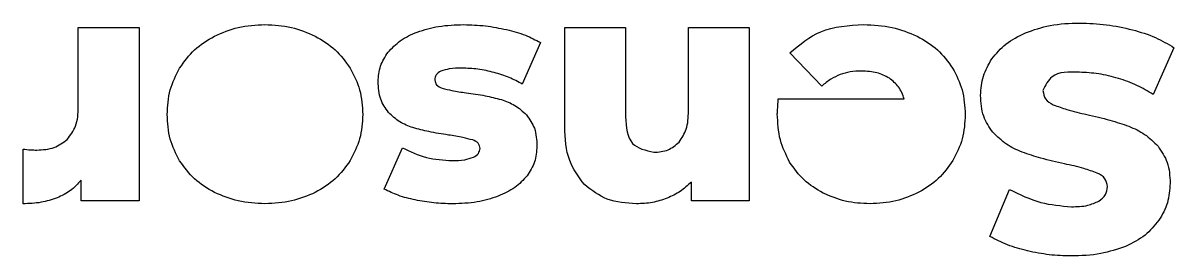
# Model space of a CAD drawing. Header units: millimetres. Extents: x -2859 to -934, y -450 to 850.
# Drawn here: x -2570.8 to -2534.79, y 728.83 to 736.11 of the extents above; entities that cross this region are included whole.
import ezdxf

# ---------------------------------------------------------------- set-up
doc = ezdxf.new("R2010")
doc.units = ezdxf.units.MM
doc.layers.get('0').update_dxf_attribs({"linetype": 'CONTINUOUS'})

msp = doc.modelspace()

# ---------------------------------------------------------------- linework, layer by layer
for p, q in [((-2569.069, 733.485), (-2569.069, 735.975)), ((-2569.069, 735.975), (-2567.169, 735.975)), ((-2567.169, 735.975), (-2567.169, 730.555)), ((-2553.849, 732.875), (-2553.849, 735.975)), ((-2553.849, 735.975), (-2551.949, 735.975)), ((-2551.949, 735.975), (-2551.949, 733.185)), ((-2549.979, 733.355), (-2549.979, 735.975)), ((-2549.979, 735.975), (-2548.079, 735.975)), ((-2548.079, 735.975), (-2548.079, 730.555)), ((-2554.609, 735.505), (-2555.179, 734.205)), ((-2534.789, 735.345), (-2535.439, 733.885)), ((-2545.809, 734.145), (-2546.809, 735.185)), ((-2547.169, 733.745), (-2543.229, 733.745)), ((-2570.799, 730.465), (-2570.799, 732.175)), ((-2559.499, 730.925), (-2558.929, 732.215)), ((-2568.979, 730.555), (-2568.979, 731.205)), ((-2549.889, 730.555), (-2549.889, 731.145)), ((-2540.549, 729.445), (-2539.939, 730.915)), ((-2567.169, 730.555), (-2568.979, 730.555)), ((-2548.079, 730.555), (-2549.889, 730.555))]:
    msp.add_line(p, q)
for points, knots in [([(-2564.809, 735.705), (-2564.564, 735.81), (-2564.06, 736.026), (-2563.511, 736.052), (-2563.229, 736.065)], [0, 0, 0, 0, 0.0792418, 0.1632253, 0.1632253, 0.1632253, 0.1632253]), ([(-2563.229, 736.065), (-2562.949, 736.052), (-2562.404, 736.026), (-2561.903, 735.81), (-2561.659, 735.705)], [0, 0, 0, 0, 0.0832378, 0.1622447, 0.1622447, 0.1622447, 0.1622447]), ([(-2558.464, 735.835), (-2558.243, 735.902), (-2557.77, 736.046), (-2557.274, 736.058), (-2557.009, 736.065)], [0, 0, 0, 0, 0.0688218, 0.1479062, 0.1479062, 0.1479062, 0.1479062]), ([(-2557.009, 736.065), (-2556.783, 736.059), (-2556.332, 736.046), (-2555.89, 735.955), (-2555.669, 735.91)], [0, 0, 0, 0, 0.0676113, 0.1351196, 0.1351196, 0.1351196, 0.1351196]), ([(-2546.809, 735.185), (-2546.499, 735.441), (-2545.833, 735.993), (-2544.964, 736.04), (-2544.499, 736.065)], [0, 0, 0, 0, 0.1175311, 0.2530784, 0.2530784, 0.2530784, 0.2530784]), ([(-2544.499, 736.065), (-2544.198, 736.053), (-2543.62, 736.029), (-2543.085, 735.81), (-2542.829, 735.705)], [0, 0, 0, 0, 0.0897027, 0.1720073, 0.1720073, 0.1720073, 0.1720073]), ([(-2539.439, 735.81), (-2539.183, 735.899), (-2538.633, 736.09), (-2538.05, 736.106), (-2537.739, 736.115)], [0, 0, 0, 0, 0.0808055, 0.1736192, 0.1736192, 0.1736192, 0.1736192]), ([(-2537.739, 736.115), (-2537.459, 736.106), (-2536.902, 736.09), (-2536.359, 735.966), (-2536.089, 735.905)], [0, 0, 0, 0, 0.0839144, 0.1666769, 0.1666769, 0.1666769, 0.1666769]), ([(-2565.899, 734.705), (-2565.755, 734.907), (-2565.462, 735.318), (-2565.029, 735.575), (-2564.809, 735.705)], [0, 0, 0, 0, 0.0737196, 0.149377, 0.149377, 0.149377, 0.149377]), ([(-2561.659, 735.705), (-2561.439, 735.575), (-2561.005, 735.317), (-2560.71, 734.907), (-2560.564, 734.705)], [0, 0, 0, 0, 0.0757603, 0.1497182, 0.1497182, 0.1497182, 0.1497182]), ([(-2559.379, 735.2), (-2559.258, 735.33), (-2558.999, 735.607), (-2558.65, 735.756), (-2558.464, 735.835)], [0, 0, 0, 0, 0.0527034, 0.1124668, 0.1124668, 0.1124668, 0.1124668]), ([(-2555.669, 735.91), (-2555.467, 735.859), (-2555.098, 735.765), (-2554.762, 735.586), (-2554.609, 735.505)], [0, 0, 0, 0, 0.062127, 0.1138391, 0.1138391, 0.1138391, 0.1138391]), ([(-2542.829, 735.705), (-2542.604, 735.575), (-2542.161, 735.321), (-2541.861, 734.908), (-2541.714, 734.705)], [0, 0, 0, 0, 0.0770002, 0.1512776, 0.1512776, 0.1512776, 0.1512776]), ([(-2540.489, 734.995), (-2540.352, 735.159), (-2540.061, 735.506), (-2539.654, 735.705), (-2539.439, 735.81)], [0, 0, 0, 0, 0.0633923, 0.1342493, 0.1342493, 0.1342493, 0.1342493]), ([(-2536.089, 735.905), (-2535.843, 735.834), (-2535.385, 735.703), (-2534.977, 735.458), (-2534.789, 735.345)], [0, 0, 0, 0, 0.0765278, 0.1420907, 0.1420907, 0.1420907, 0.1420907]), ([(-2559.689, 734.285), (-2559.676, 734.451), (-2559.65, 734.782), (-2559.469, 735.061), (-2559.379, 735.2)], [0, 0, 0, 0, 0.04899188, 0.09798511, 0.09798511, 0.09798511, 0.09798511]), ([(-2540.839, 733.855), (-2540.825, 734.06), (-2540.796, 734.467), (-2540.591, 734.819), (-2540.489, 734.995)], [0, 0, 0, 0, 0.0606347, 0.1206768, 0.1206768, 0.1206768, 0.1206768]), ([(-2566.289, 733.255), (-2566.274, 733.516), (-2566.245, 734.026), (-2566.013, 734.482), (-2565.899, 734.705)], [0, 0, 0, 0, 0.0773668, 0.1516207, 0.1516207, 0.1516207, 0.1516207]), ([(-2560.564, 734.705), (-2560.449, 734.482), (-2560.214, 734.027), (-2560.184, 733.516), (-2560.169, 733.255)], [0, 0, 0, 0, 0.0744023, 0.151785, 0.151785, 0.151785, 0.151785]), ([(-2557.724, 734.61), (-2557.781, 734.577), (-2557.888, 734.514), (-2557.909, 734.392), (-2557.919, 734.335)], [0, 0, 0, 0, 0.01868228, 0.03528898, 0.03528898, 0.03528898, 0.03528898]), ([(-2557.069, 734.705), (-2557.202, 734.705), (-2557.425, 734.705), (-2557.638, 734.637), (-2557.724, 734.61)], [0, 0, 0, 0, 0.03944663, 0.06652576, 0.06652576, 0.06652576, 0.06652576]), ([(-2556.059, 734.57), (-2556.227, 734.609), (-2556.56, 734.687), (-2556.901, 734.699), (-2557.069, 734.705)], [0, 0, 0, 0, 0.0517502, 0.1021134, 0.1021134, 0.1021134, 0.1021134]), ([(-2544.559, 734.615), (-2544.681, 734.612), (-2544.911, 734.605), (-2545.131, 734.537), (-2545.234, 734.505)], [0, 0, 0, 0, 0.03647873, 0.06867861, 0.06867861, 0.06867861, 0.06867861]), ([(-2543.694, 734.39), (-2543.821, 734.456), (-2544.092, 734.595), (-2544.397, 734.608), (-2544.559, 734.615)], [0, 0, 0, 0, 0.04237964, 0.09033562, 0.09033562, 0.09033562, 0.09033562]), ([(-2541.714, 734.705), (-2541.599, 734.482), (-2541.364, 734.027), (-2541.334, 733.516), (-2541.319, 733.255)], [0, 0, 0, 0, 0.0744023, 0.151785, 0.151785, 0.151785, 0.151785]), ([(-2559.364, 733.32), (-2559.459, 733.453), (-2559.663, 733.741), (-2559.68, 734.095), (-2559.689, 734.285)], [0, 0, 0, 0, 0.0480212, 0.1037418, 0.1037418, 0.1037418, 0.1037418]), ([(-2557.919, 734.335), (-2557.906, 734.278), (-2557.876, 734.152), (-2557.752, 734.106), (-2557.684, 734.08)], [0, 0, 0, 0, 0.01645923, 0.03678534, 0.03678534, 0.03678534, 0.03678534]), ([(-2555.179, 734.205), (-2555.312, 734.279), (-2555.591, 734.434), (-2555.898, 734.523), (-2556.059, 734.57)], [0, 0, 0, 0, 0.04544946, 0.09553195, 0.09553195, 0.09553195, 0.09553195]), ([(-2545.234, 734.505), (-2545.332, 734.46), (-2545.539, 734.366), (-2545.716, 734.221), (-2545.809, 734.145)], [0, 0, 0, 0, 0.03208801, 0.06808821, 0.06808821, 0.06808821, 0.06808821]), ([(-2543.229, 733.745), (-2543.277, 733.876), (-2543.373, 734.135), (-2543.588, 734.306), (-2543.694, 734.39)], [0, 0, 0, 0, 0.04109629, 0.08088521, 0.08088521, 0.08088521, 0.08088521]), ([(-2537.749, 734.575), (-2538.073, 734.588), (-2538.589, 734.609), (-2538.808, 734.169), (-2538.889, 734.005)], [0, 0, 0, 0, 0.0866794, 0.1380585, 0.1380585, 0.1380585, 0.1380585]), ([(-2536.529, 734.385), (-2536.733, 734.44), (-2537.132, 734.549), (-2537.546, 734.566), (-2537.749, 734.575)], [0, 0, 0, 0, 0.0631293, 0.1238155, 0.1238155, 0.1238155, 0.1238155]), ([(-2535.439, 733.885), (-2535.605, 733.984), (-2535.95, 734.191), (-2536.332, 734.319), (-2536.529, 734.385)], [0, 0, 0, 0, 0.0579617, 0.1202278, 0.1202278, 0.1202278, 0.1202278]), ([(-2557.684, 734.08), (-2557.583, 734.054), (-2557.338, 733.99), (-2557.087, 733.955), (-2556.939, 733.935)], [0, 0, 0, 0, 0.0312575, 0.07595413, 0.07595413, 0.07595413, 0.07595413]), ([(-2556.939, 733.935), (-2556.738, 733.908), (-2556.365, 733.859), (-2556.001, 733.767), (-2555.834, 733.725)], [0, 0, 0, 0, 0.0608325, 0.1125597, 0.1125597, 0.1125597, 0.1125597]), ([(-2538.889, 734.005), (-2538.873, 733.91), (-2538.838, 733.71), (-2538.659, 733.612), (-2538.564, 733.56)], [0, 0, 0, 0, 0.02735931, 0.0578844, 0.0578844, 0.0578844, 0.0578844]), ([(-2555.834, 733.725), (-2555.687, 733.672), (-2555.393, 733.566), (-2555.164, 733.352), (-2555.049, 733.245)], [0, 0, 0, 0, 0.0462374, 0.0928771, 0.0928771, 0.0928771, 0.0928771]), ([(-2547.199, 733.275), (-2547.197, 733.317), (-2547.187, 733.474), (-2547.177, 733.631), (-2547.169, 733.745)], [0, 0, 0, 0, 0.01277207, 0.04709586, 0.04709586, 0.04709586, 0.04709586]), ([(-2540.454, 732.7), (-2540.566, 732.862), (-2540.806, 733.208), (-2540.828, 733.63), (-2540.839, 733.855)], [0, 0, 0, 0, 0.057847, 0.1239268, 0.1239268, 0.1239268, 0.1239268]), ([(-2538.564, 733.56), (-2538.424, 733.508), (-2538.083, 733.381), (-2537.728, 733.302), (-2537.519, 733.255)], [0, 0, 0, 0, 0.04491, 0.1089698, 0.1089698, 0.1089698, 0.1089698]), ([(-2569.414, 732.475), (-2569.314, 732.609), (-2569.091, 732.906), (-2569.077, 733.28), (-2569.069, 733.485)], [0, 0, 0, 0, 0.0491179, 0.1089924, 0.1089924, 0.1089924, 0.1089924]), ([(-2565.899, 731.81), (-2566.013, 732.032), (-2566.245, 732.485), (-2566.274, 732.995), (-2566.289, 733.255)], [0, 0, 0, 0, 0.0739093, 0.1511521, 0.1511521, 0.1511521, 0.1511521]), ([(-2560.169, 733.255), (-2560.184, 732.997), (-2560.215, 732.489), (-2560.449, 732.037), (-2560.564, 731.815)], [0, 0, 0, 0, 0.0766388, 0.1508119, 0.1508119, 0.1508119, 0.1508119]), ([(-2558.599, 732.845), (-2558.741, 732.898), (-2559.028, 733.004), (-2559.252, 733.214), (-2559.364, 733.32)], [0, 0, 0, 0, 0.04504345, 0.09086553, 0.09086553, 0.09086553, 0.09086553]), ([(-2555.049, 733.245), (-2554.953, 733.11), (-2554.745, 732.818), (-2554.728, 732.458), (-2554.719, 732.265)], [0, 0, 0, 0, 0.04875, 0.1053545, 0.1053545, 0.1053545, 0.1053545]), ([(-2551.949, 733.185), (-2551.927, 732.862), (-2551.886, 732.268), (-2551.318, 732.135), (-2551.059, 732.075)], [0, 0, 0, 0, 0.086172, 0.1584605, 0.1584605, 0.1584605, 0.1584605]), ([(-2550.274, 732.395), (-2550.188, 732.524), (-2549.996, 732.814), (-2549.985, 733.162), (-2549.979, 733.355)], [0, 0, 0, 0, 0.0457113, 0.1021948, 0.1021948, 0.1021948, 0.1021948]), ([(-2546.814, 731.77), (-2546.926, 731.997), (-2547.161, 732.471), (-2547.186, 733), (-2547.199, 733.275)], [0, 0, 0, 0, 0.0751443, 0.1568383, 0.1568383, 0.1568383, 0.1568383]), ([(-2541.319, 733.255), (-2541.334, 732.997), (-2541.363, 732.492), (-2541.592, 732.041), (-2541.704, 731.82)], [0, 0, 0, 0, 0.076483, 0.1500147, 0.1500147, 0.1500147, 0.1500147]), ([(-2537.519, 733.255), (-2537.276, 733.201), (-2536.83, 733.101), (-2536.396, 732.956), (-2536.199, 732.89)], [0, 0, 0, 0, 0.0746116, 0.1370337, 0.1370337, 0.1370337, 0.1370337]), ([(-2557.489, 732.615), (-2557.694, 732.647), (-2558.068, 732.706), (-2558.434, 732.802), (-2558.599, 732.845)], [0, 0, 0, 0, 0.0621862, 0.113422, 0.113422, 0.113422, 0.113422]), ([(-2553.234, 731.065), (-2553.413, 731.307), (-2553.809, 731.841), (-2553.835, 732.509), (-2553.849, 732.875)], [0, 0, 0, 0, 0.0882615, 0.1951233, 0.1951233, 0.1951233, 0.1951233]), ([(-2536.199, 732.89), (-2536.028, 732.815), (-2535.686, 732.664), (-2535.422, 732.398), (-2535.289, 732.265)], [0, 0, 0, 0, 0.0554026, 0.1112715, 0.1112715, 0.1112715, 0.1112715]), ([(-2570.369, 732.145), (-2570.181, 732.155), (-2569.83, 732.173), (-2569.546, 732.379), (-2569.414, 732.475)], [0, 0, 0, 0, 0.0549972, 0.1029955, 0.1029955, 0.1029955, 0.1029955]), ([(-2556.729, 732.46), (-2556.83, 732.487), (-2557.081, 732.553), (-2557.337, 732.592), (-2557.489, 732.615)], [0, 0, 0, 0, 0.03143863, 0.07761512, 0.07761512, 0.07761512, 0.07761512]), ([(-2556.499, 732.195), (-2556.511, 732.254), (-2556.538, 732.383), (-2556.662, 732.433), (-2556.729, 732.46)], [0, 0, 0, 0, 0.01711955, 0.03724927, 0.03724927, 0.03724927, 0.03724927]), ([(-2539.544, 732.08), (-2539.714, 732.155), (-2540.055, 732.306), (-2540.32, 732.568), (-2540.454, 732.7)], [0, 0, 0, 0, 0.0551232, 0.1109315, 0.1109315, 0.1109315, 0.1109315]), ([(-2570.799, 732.175), (-2570.72, 732.166), (-2570.577, 732.151), (-2570.433, 732.147), (-2570.369, 732.145)], [0, 0, 0, 0, 0.02385617, 0.04312093, 0.04312093, 0.04312093, 0.04312093]), ([(-2558.929, 732.215), (-2558.683, 732.098), (-2558.189, 731.864), (-2557.643, 731.831), (-2557.369, 731.815)], [0, 0, 0, 0, 0.0807775, 0.1623923, 0.1623923, 0.1623923, 0.1623923]), ([(-2556.709, 731.92), (-2556.648, 731.954), (-2556.537, 732.017), (-2556.511, 732.14), (-2556.499, 732.195)], [0, 0, 0, 0, 0.01987672, 0.03612336, 0.03612336, 0.03612336, 0.03612336]), ([(-2554.719, 732.265), (-2554.732, 732.097), (-2554.757, 731.762), (-2554.939, 731.48), (-2555.029, 731.34)], [0, 0, 0, 0, 0.04973253, 0.09894593, 0.09894593, 0.09894593, 0.09894593]), ([(-2551.059, 732.075), (-2550.906, 732.086), (-2550.609, 732.109), (-2550.383, 732.302), (-2550.274, 732.395)], [0, 0, 0, 0, 0.04484443, 0.08676858, 0.08676858, 0.08676858, 0.08676858]), ([(-2535.289, 732.265), (-2535.178, 732.102), (-2534.941, 731.753), (-2534.92, 731.33), (-2534.909, 731.105)], [0, 0, 0, 0, 0.057987, 0.1241724, 0.1241724, 0.1241724, 0.1241724]), ([(-2564.809, 730.82), (-2565.029, 730.949), (-2565.462, 731.202), (-2565.755, 731.609), (-2565.899, 731.81)], [0, 0, 0, 0, 0.0753744, 0.148708, 0.148708, 0.148708, 0.148708]), ([(-2560.564, 731.815), (-2560.709, 731.613), (-2561.003, 731.205), (-2561.436, 730.949), (-2561.654, 730.82)], [0, 0, 0, 0, 0.073782, 0.1490207, 0.1490207, 0.1490207, 0.1490207]), ([(-2557.369, 731.815), (-2557.238, 731.816), (-2557.012, 731.817), (-2556.798, 731.89), (-2556.709, 731.92)], [0, 0, 0, 0, 0.03908828, 0.06721322, 0.06721322, 0.06721322, 0.06721322]), ([(-2545.769, 730.8), (-2545.978, 730.924), (-2546.395, 731.173), (-2546.674, 731.571), (-2546.814, 731.77)], [0, 0, 0, 0, 0.0719498, 0.1440253, 0.1440253, 0.1440253, 0.1440253]), ([(-2541.704, 731.82), (-2541.846, 731.619), (-2542.132, 731.214), (-2542.555, 730.955), (-2542.769, 730.825)], [0, 0, 0, 0, 0.072876, 0.1471299, 0.1471299, 0.1471299, 0.1471299]), ([(-2538.219, 731.715), (-2538.464, 731.769), (-2538.912, 731.868), (-2539.347, 732.014), (-2539.544, 732.08)], [0, 0, 0, 0, 0.0752191, 0.137522, 0.137522, 0.137522, 0.137522]), ([(-2537.189, 731.425), (-2537.327, 731.475), (-2537.663, 731.597), (-2538.013, 731.671), (-2538.219, 731.715)], [0, 0, 0, 0, 0.0441149, 0.1071159, 0.1071159, 0.1071159, 0.1071159]), ([(-2536.869, 731.005), (-2536.886, 731.094), (-2536.922, 731.285), (-2537.096, 731.376), (-2537.189, 731.425)], [0, 0, 0, 0, 0.02577306, 0.05547574, 0.05547574, 0.05547574, 0.05547574]), ([(-2568.979, 731.205), (-2569.084, 731.089), (-2569.298, 730.853), (-2569.587, 730.718), (-2569.734, 730.65)], [0, 0, 0, 0, 0.04649765, 0.09455265, 0.09455265, 0.09455265, 0.09455265]), ([(-2555.029, 731.34), (-2555.15, 731.21), (-2555.406, 730.934), (-2555.751, 730.781), (-2555.934, 730.7)], [0, 0, 0, 0, 0.0526078, 0.1118799, 0.1118799, 0.1118799, 0.1118799]), ([(-2551.609, 730.465), (-2551.924, 730.485), (-2552.527, 730.524), (-2553.006, 730.89), (-2553.234, 731.065)], [0, 0, 0, 0, 0.0923512, 0.1767277, 0.1767277, 0.1767277, 0.1767277]), ([(-2549.889, 731.145), (-2550.001, 731.041), (-2550.227, 730.832), (-2550.508, 730.704), (-2550.649, 730.64)], [0, 0, 0, 0, 0.04553309, 0.09177042, 0.09177042, 0.09177042, 0.09177042]), ([(-2537.139, 730.55), (-2537.06, 730.611), (-2536.909, 730.727), (-2536.882, 730.915), (-2536.869, 731.005)], [0, 0, 0, 0, 0.02854957, 0.05480701, 0.05480701, 0.05480701, 0.05480701]), ([(-2534.909, 731.105), (-2534.923, 730.898), (-2534.951, 730.486), (-2535.157, 730.128), (-2535.259, 729.95)], [0, 0, 0, 0, 0.0615006, 0.1221055, 0.1221055, 0.1221055, 0.1221055]), ([(-2569.734, 730.65), (-2569.899, 730.596), (-2570.245, 730.483), (-2570.609, 730.471), (-2570.799, 730.465)], [0, 0, 0, 0, 0.051769, 0.1085825, 0.1085825, 0.1085825, 0.1085825]), ([(-2563.229, 730.465), (-2563.511, 730.478), (-2564.059, 730.503), (-2564.564, 730.716), (-2564.809, 730.82)], [0, 0, 0, 0, 0.0839702, 0.163085, 0.163085, 0.163085, 0.163085]), ([(-2561.654, 730.82), (-2561.898, 730.716), (-2562.401, 730.503), (-2562.947, 730.478), (-2563.229, 730.465)], [0, 0, 0, 0, 0.0787615, 0.1626078, 0.1626078, 0.1626078, 0.1626078]), ([(-2558.529, 730.585), (-2558.709, 730.626), (-2559.045, 730.703), (-2559.355, 730.855), (-2559.499, 730.925)], [0, 0, 0, 0, 0.055189, 0.103088, 0.103088, 0.103088, 0.103088]), ([(-2555.934, 730.7), (-2556.15, 730.632), (-2556.614, 730.485), (-2557.1, 730.472), (-2557.359, 730.465)], [0, 0, 0, 0, 0.0677092, 0.1450578, 0.1450578, 0.1450578, 0.1450578]), ([(-2544.299, 730.465), (-2544.56, 730.478), (-2545.07, 730.502), (-2545.54, 730.702), (-2545.769, 730.8)], [0, 0, 0, 0, 0.0777027, 0.1518399, 0.1518399, 0.1518399, 0.1518399]), ([(-2542.769, 730.825), (-2543.006, 730.72), (-2543.493, 730.504), (-2544.026, 730.478), (-2544.299, 730.465)], [0, 0, 0, 0, 0.0771302, 0.1583801, 0.1583801, 0.1583801, 0.1583801]), ([(-2539.939, 730.915), (-2539.617, 730.758), (-2539.003, 730.458), (-2538.322, 730.402), (-2537.999, 730.375)], [0, 0, 0, 0, 0.1065012, 0.2029507, 0.2029507, 0.2029507, 0.2029507]), ([(-2557.359, 730.465), (-2557.555, 730.47), (-2557.948, 730.48), (-2558.335, 730.55), (-2558.529, 730.585)], [0, 0, 0, 0, 0.0588265, 0.1177676, 0.1177676, 0.1177676, 0.1177676]), ([(-2550.649, 730.64), (-2550.801, 730.589), (-2551.112, 730.484), (-2551.441, 730.472), (-2551.609, 730.465)], [0, 0, 0, 0, 0.04783582, 0.09802693, 0.09802693, 0.09802693, 0.09802693]), ([(-2537.999, 730.375), (-2537.826, 730.376), (-2537.527, 730.379), (-2537.254, 730.499), (-2537.139, 730.55)], [0, 0, 0, 0, 0.05118731, 0.0885673, 0.0885673, 0.0885673, 0.0885673]), ([(-2535.259, 729.95), (-2535.396, 729.785), (-2535.683, 729.437), (-2536.09, 729.239), (-2536.304, 729.135)], [0, 0, 0, 0, 0.0634875, 0.1338945, 0.1338945, 0.1338945, 0.1338945]), ([(-2539.369, 728.99), (-2539.582, 729.046), (-2539.993, 729.153), (-2540.368, 729.35), (-2540.549, 729.445)], [0, 0, 0, 0, 0.065839, 0.126836, 0.126836, 0.126836, 0.126836]), ([(-2538.009, 728.835), (-2538.238, 728.841), (-2538.696, 728.854), (-2539.145, 728.945), (-2539.369, 728.99)], [0, 0, 0, 0, 0.0686095, 0.1371032, 0.1371032, 0.1371032, 0.1371032]), ([(-2536.304, 729.135), (-2536.56, 729.048), (-2537.112, 728.859), (-2537.696, 728.843), (-2538.009, 728.835)], [0, 0, 0, 0, 0.08058, 0.1740066, 0.1740066, 0.1740066, 0.1740066])]:
    msp.add_open_spline(points, degree=3, knots=knots)

doc.saveas('drawing.dxf')
